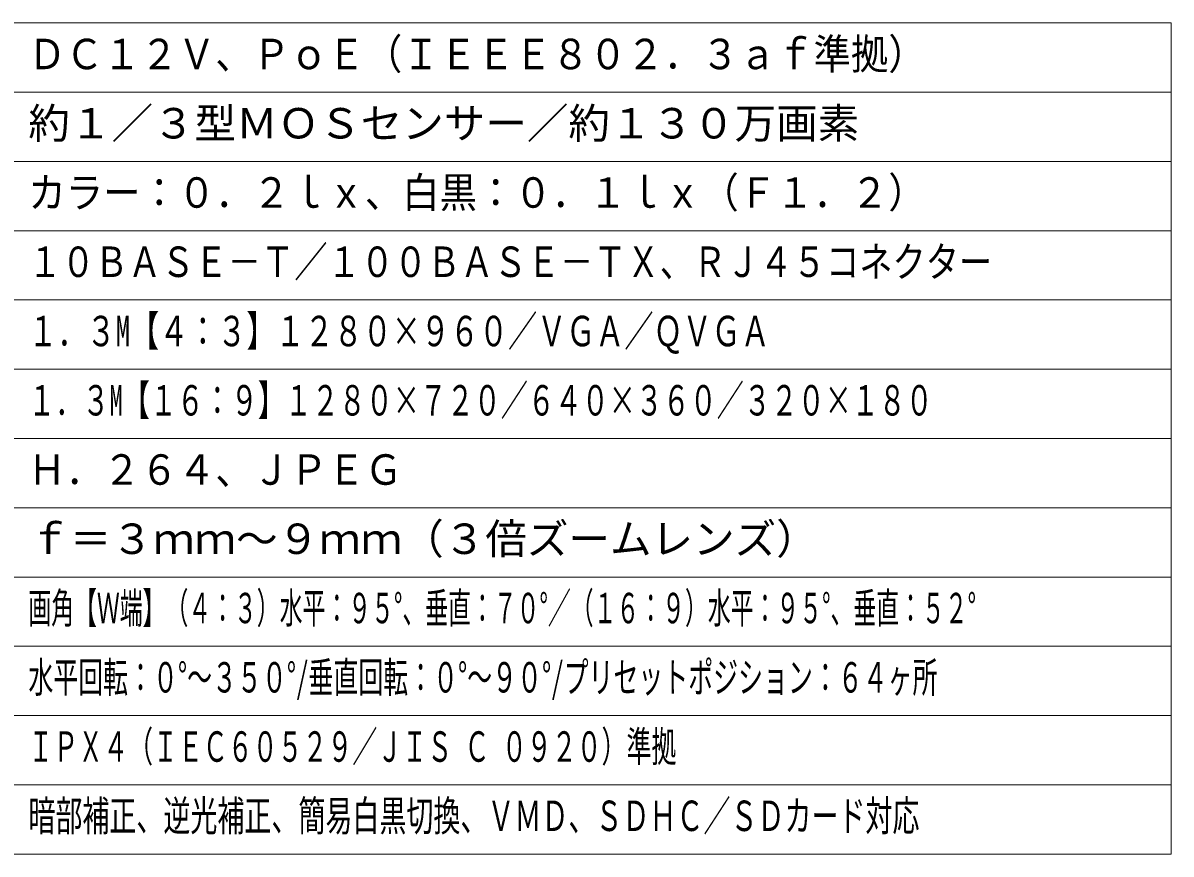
# Model space of a CAD drawing. Units: millimetres, scale not verified. Extents: x -62 to 62, y -56 to 57.
# Drawn here: x -20.4 to 62.5, y -56.4 to 3.6 of the extents above; entities that cross this region are included whole.
import ezdxf
from ezdxf.enums import TextEntityAlignment as Align

# ---------------------------------------------------------------- set-up
doc = ezdxf.new("R2010")
doc.units = ezdxf.units.MM
doc.header["$LTSCALE"] = 0.125
doc.layers.add('0-1_MOJI1', color=7, linetype='Continuous')
doc.layers.add('0-2_WAKU', color=1, linetype='Continuous', lineweight=18)
doc.styles.add('ＭＳ ゴシック', font='')
doc.styles.get('ＭＳ ゴシック').set_extended_font_data('MS Gothic')

msp = doc.modelspace()

# ---------------------------------------------------------------- linework, layer by layer
at = {"layer": '0-2_WAKU', "color": 4}
for p, q in [((-62.5, 3.6333), (62.5, 3.6333)), ((62.5, -56.3667), (62.5, 3.6333)), ((-62.5, -56.3667), (62.5, -56.3667))]:
    msp.add_line(p, q, dxfattribs=at)
at = {"layer": '0-2_WAKU'}
for p, q in [((-62.5, -1.3667), (62.5, -1.3667)), ((-62.5, -6.3667), (62.5, -6.3667)), ((-62.5, -11.3667), (62.5, -11.3667)), ((-62.5, -16.3667), (62.5, -16.3667)), ((-62.5, -21.3667), (62.5, -21.3667)), ((-62.5, -26.3667), (62.5, -26.3667)), ((-62.5, -31.3667), (62.5, -31.3667)), ((-62.5, -36.3667), (62.5, -36.3667)), ((-62.5, -41.3667), (62.5, -41.3667)), ((-62.5, -46.3667), (62.5, -46.3667)), ((-62.5, -51.3667), (62.5, -51.3667))]:
    msp.add_line(p, q, dxfattribs=at)

# ---------------------------------------------------------------- texts
at = {"layer": '0-1_MOJI1', "style": 'ＭＳ ゴシック'}
for s, width, p in [('ＤＣ１２Ｖ、ＰｏＥ（ＩＥＥＥ８０２．３ａｆ準拠）', 0.9, (-20, -0.3667)), ('カラー：０．２ｌｘ、白黒：０．１ｌｘ（Ｆ１．２）', 0.9, (-20, -10.3667)), ('１０ＢＡＳＥ－Ｔ／１００ＢＡＳＥ－ＴＸ、ＲＪ４５コネクター', 0.8, (-20, -15.3667)), ('１．３M【４：３】１２８０×９６０／ＶＧＡ／ＱＶＧＡ', 0.7, (-20, -20.3667)), ('１．３M【１６：９】１２８０×７２０／６４０×３６０／３２０×１８０', 0.65, (-20, -25.3667)), ('Ｈ．２６４、ＪＰＥＧ ', 0.9, (-20, -30.3667)), ('画角【Ｗ端】（４：３）水平：９５°、垂直：７０°／（１６：９）水平：９５°、垂直：５２°', 0.55, (-20, -40.3667)), ('水平回転：０°～３５０°/垂直回転：０°～９０°/プリセットポジション：６４ヶ所', 0.6, (-20, -45.3667)), ('ＩＰＸ４（ＩＥＣ６０５２９／ＪＩＳ Ｃ ０９２０）準拠', 0.6, (-20, -50.3667)), ('暗部補正、逆光補正、簡易白黒切換、ＶＭＤ、ＳＤＨＣ／ＳＤカード対応', 0.65, (-20, -55.3667))]:
    msp.add_text(s, height=2.199, dxfattribs=dict(at, width=width)).set_placement(p, align=Align.BOTTOM_LEFT)
for s, p in [('約１／３型ＭＯＳセンサー／約１３０万画素', (-20, -5.3667)), ('ｆ＝３ｍｍ～９ｍｍ（３倍ズームレンズ）', (-20, -35.3667))]:
    msp.add_text(s, height=2.199, dxfattribs=at).set_placement(p, align=Align.BOTTOM_LEFT)

doc.saveas('drawing.dxf')
